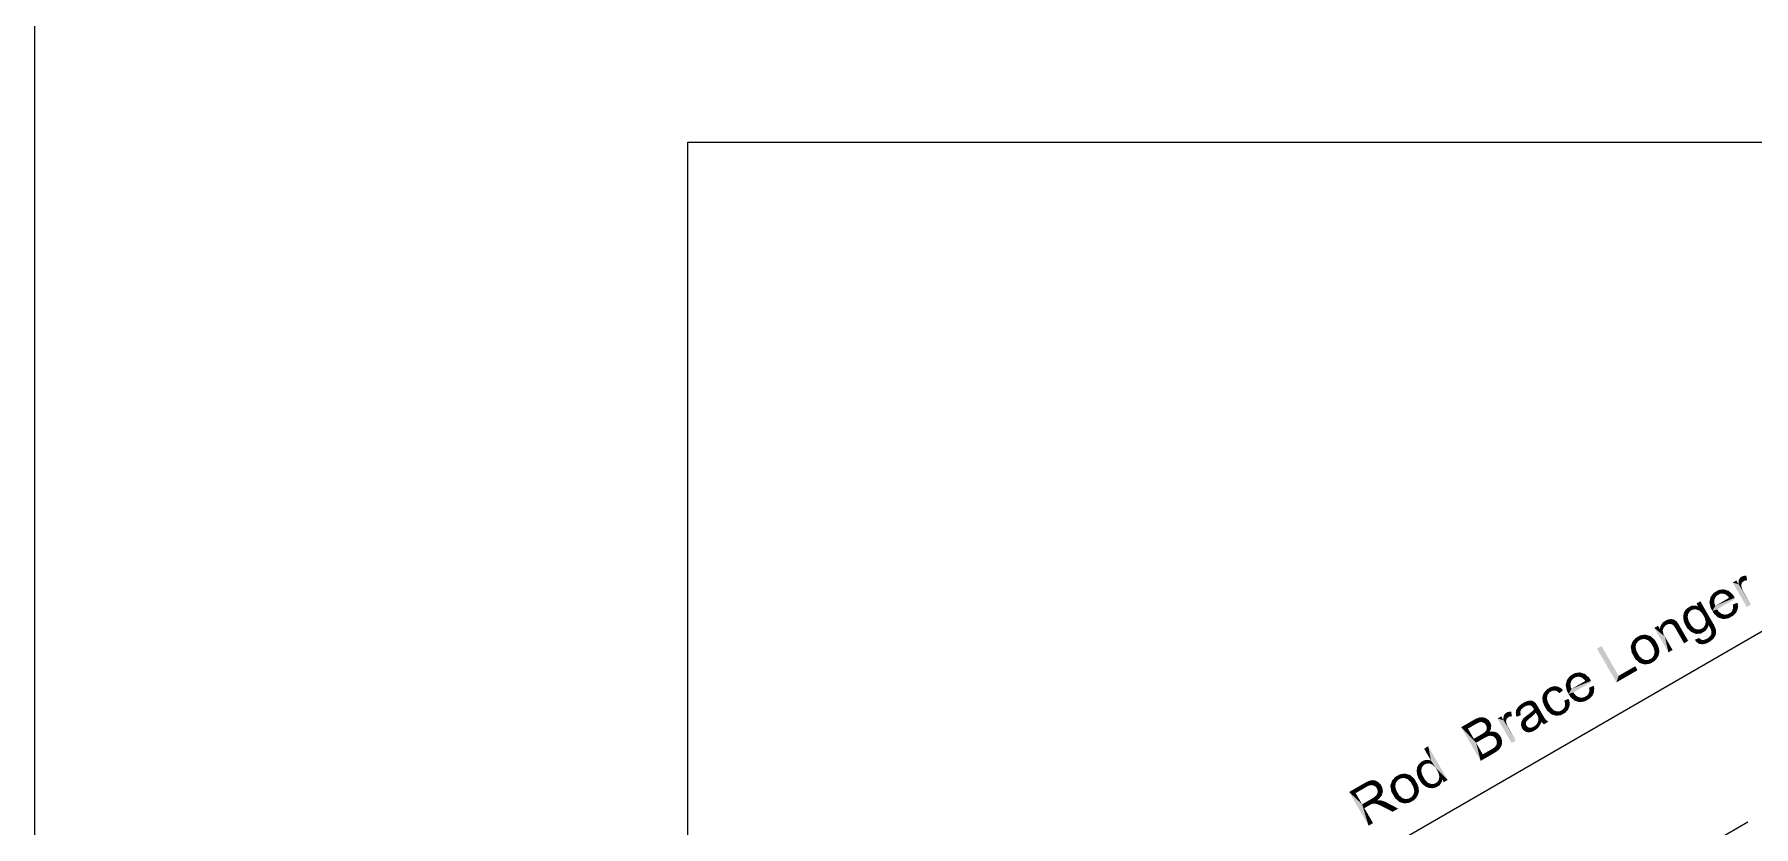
# Model space of a CAD drawing. Header units: millimetres. Extents: x 2 to 579, y 1 to 405.
# Drawn here: x 139 to 198.7, y 115.7 to 143.2 of the extents above; entities that cross this region are included whole.
import ezdxf

# ---------------------------------------------------------------- set-up
doc = ezdxf.new("R2010")
doc.units = ezdxf.units.MM
doc.linetypes.add('XKITLINE00', pattern=[0])
doc.layers.add('GraphicObject', color=6, linetype='Continuous', lineweight=0)
doc.layers.add('LinkedObject', color=7, linetype='Continuous', lineweight=0)

# ---------------------------------------------------------------- blocks, each defined once
blk = doc.blocks.new('*A3')
at = {"layer": 'GraphicObject', "color": 3, "linetype": 'XKITLINE00', "lineweight": 0}
blk.add_line((139.04, 203.772), (139.04, 64.82), dxfattribs=at)
blk = doc.blocks.new('*A4')
at = {"layer": 'LinkedObject'}
for points in [[(198.189, 124.121), (197.984, 124.175), (198.114, 124.25)], [(197.984, 124.175), (198.189, 124.121), (198.474, 123.328)], [(198.198, 124.266), (198.189, 124.121), (198.187, 124.18)], [(198.211, 124.292), (198.189, 124.121), (198.198, 124.266)], [(198.341, 124.208), (198.189, 124.121), (198.211, 124.292)], [(198.307, 124.169), (198.189, 124.121), (198.341, 124.208)], [(198.296, 124.145), (198.189, 124.121), (198.307, 124.169)], [(198.286, 124.12), (198.189, 124.121), (198.296, 124.145)], [(198.189, 124.121), (198.362, 123.854), (198.618, 123.411)], [(198.362, 123.854), (198.189, 124.121), (198.335, 123.899)], [(198.335, 123.899), (198.189, 124.121), (198.299, 123.99)], [(198.299, 123.99), (198.189, 124.121), (198.289, 124.035)], [(198.289, 124.035), (198.189, 124.121), (198.282, 124.065)], [(198.282, 124.065), (198.189, 124.121), (198.286, 124.12)], [(198.474, 123.328), (198.189, 124.121), (198.618, 123.411)], [(198.223, 124.319), (198.364, 124.221), (198.211, 124.292)], [(198.211, 124.292), (198.364, 124.221), (198.341, 124.208)], [(198.261, 124.36), (198.364, 124.221), (198.223, 124.319)], [(198.286, 124.374), (198.364, 124.221), (198.261, 124.36)], [(198.409, 124.415), (198.286, 124.374), (198.322, 124.395)], [(198.459, 124.413), (198.286, 124.374), (198.409, 124.415)], [(198.451, 124.252), (198.286, 124.374), (198.459, 124.413)], [(198.286, 124.374), (198.39, 124.237), (198.364, 124.221)], [(198.39, 124.237), (198.286, 124.374), (198.451, 124.252)], [(198.451, 124.252), (198.459, 124.413), (198.486, 124.252)], [(196.862, 123.526), (196.789, 123.347), (196.73, 123.45)], [(196.921, 123.113), (196.789, 123.347), (196.862, 123.526)], [(196.966, 123.035), (196.862, 123.526), (197.284, 122.795)], [(196.921, 123.113), (196.862, 123.526), (196.966, 123.035)], [(197.198, 123.588), (197.218, 123.3), (197.177, 123.497)], [(197.415, 123.871), (197.198, 123.588), (197.327, 123.82)], [(197.434, 123.725), (197.198, 123.588), (197.415, 123.871)], [(197.327, 123.82), (197.198, 123.588), (197.219, 123.679)], [(197.371, 123.644), (197.198, 123.588), (197.434, 123.725)], [(197.356, 123.591), (197.198, 123.588), (197.371, 123.644)], [(197.198, 123.588), (197.356, 123.591), (197.342, 123.539)], [(197.342, 123.539), (197.218, 123.3), (197.198, 123.588)], [(197.355, 123.429), (197.218, 123.3), (197.342, 123.539)], [(198.058, 123.646), (197.28, 123.193), (198.054, 123.652)], [(197.384, 123.371), (198.054, 123.652), (197.28, 123.193)], [(198.068, 123.626), (197.28, 123.193), (198.058, 123.646)], [(198.075, 123.613), (197.28, 123.193), (198.068, 123.626)], [(197.444, 123.248), (197.28, 123.193), (198.075, 123.613)], [(197.856, 123.644), (198.054, 123.652), (197.384, 123.371)], [(197.671, 123.942), (197.415, 123.871), (197.499, 123.92)], [(197.759, 123.915), (197.415, 123.871), (197.671, 123.942)], [(197.651, 123.795), (197.415, 123.871), (197.759, 123.915)], [(197.415, 123.871), (197.538, 123.785), (197.484, 123.753)], [(197.538, 123.785), (197.415, 123.871), (197.651, 123.795)], [(197.434, 123.725), (197.415, 123.871), (197.484, 123.753)], [(197.651, 123.795), (197.759, 123.915), (197.709, 123.773)], [(197.759, 123.915), (197.747, 123.759), (197.709, 123.773)], [(197.747, 123.759), (197.759, 123.915), (197.82, 123.695)], [(197.994, 123.757), (197.759, 123.915), (197.846, 123.889)], [(197.82, 123.695), (197.759, 123.915), (197.994, 123.757)], [(197.82, 123.695), (197.994, 123.757), (197.856, 123.644)], [(198.054, 123.652), (197.856, 123.644), (197.994, 123.757)], [(196.283, 123.105), (196.433, 123.041), (196.265, 122.989)], [(196.265, 122.989), (196.433, 123.041), (196.273, 122.925)], [(196.273, 122.925), (196.433, 123.041), (196.422, 122.983)], [(196.422, 122.983), (196.358, 122.676), (196.273, 122.925)], [(196.273, 122.925), (196.358, 122.676), (196.28, 122.861)], [(196.444, 123.099), (196.283, 123.105), (196.308, 123.157)], [(196.433, 123.041), (196.283, 123.105), (196.444, 123.099)], [(196.334, 123.209), (196.503, 123.185), (196.308, 123.157)], [(196.308, 123.157), (196.503, 123.185), (196.444, 123.099)], [(196.416, 123.293), (196.503, 123.185), (196.334, 123.209)], [(196.455, 122.848), (196.358, 122.676), (196.422, 122.983)], [(196.472, 123.326), (196.503, 123.185), (196.416, 123.293)], [(196.705, 123.38), (196.472, 123.326), (196.547, 123.369)], [(196.789, 123.347), (196.472, 123.326), (196.705, 123.38)], [(196.705, 123.249), (196.472, 123.326), (196.789, 123.347)], [(196.472, 123.326), (196.599, 123.24), (196.551, 123.212)], [(196.599, 123.24), (196.472, 123.326), (196.705, 123.249)], [(196.503, 123.185), (196.472, 123.326), (196.551, 123.212)], [(196.705, 123.249), (196.789, 123.347), (196.762, 123.229)], [(196.762, 123.229), (196.789, 123.347), (196.819, 123.21)], [(196.819, 123.21), (196.789, 123.347), (196.921, 123.113)], [(196.966, 123.035), (197.284, 122.795), (197.013, 122.954)], [(197.013, 122.954), (197.284, 122.795), (197.049, 122.815)], [(197.218, 123.3), (197.355, 123.429), (197.384, 123.371)], [(197.384, 123.371), (197.28, 123.193), (197.218, 123.3)], [(197.488, 123.181), (197.28, 123.193), (197.444, 123.248)], [(197.28, 123.193), (197.574, 122.935), (197.339, 123.09)], [(197.488, 123.181), (197.574, 122.935), (197.28, 123.193)], [(197.339, 123.09), (197.574, 122.935), (197.486, 122.961)], [(197.589, 123.097), (197.574, 122.935), (197.488, 123.181)], [(197.574, 122.935), (197.589, 123.097), (197.661, 122.909)], [(197.646, 123.08), (197.661, 122.909), (197.589, 123.097)], [(197.703, 123.064), (197.661, 122.909), (197.646, 123.08)], [(197.703, 123.064), (197.934, 122.991), (197.661, 122.909)], [(197.661, 122.909), (197.934, 122.991), (197.841, 122.937)], [(197.813, 123.078), (197.934, 122.991), (197.703, 123.064)], [(197.866, 123.109), (197.934, 122.991), (197.813, 123.078)], [(197.905, 123.131), (197.934, 122.991), (197.866, 123.109)], [(197.905, 123.131), (198.135, 123.202), (197.934, 122.991)], [(197.961, 123.191), (198.135, 123.202), (197.905, 123.131)], [(197.934, 122.991), (198.135, 123.202), (198.008, 123.033)], [(197.976, 123.228), (198.161, 123.265), (197.961, 123.191)], [(198.135, 123.202), (197.961, 123.191), (198.161, 123.265)], [(197.992, 123.265), (198.161, 123.265), (197.976, 123.228)], [(198.148, 123.479), (197.998, 123.357), (197.988, 123.412)], [(197.992, 123.265), (198.148, 123.479), (198.161, 123.265)], [(197.998, 123.357), (198.148, 123.479), (197.992, 123.265)], [(198.008, 123.033), (198.135, 123.202), (198.108, 123.139)], [(198.161, 123.265), (198.148, 123.479), (198.168, 123.404)], [(194.952, 122.371), (194.689, 122.296), (194.777, 122.346)], [(195.041, 122.346), (194.689, 122.296), (194.952, 122.371)], [(194.923, 122.218), (194.689, 122.296), (195.041, 122.346)], [(194.923, 122.218), (195.041, 122.346), (194.982, 122.198)], [(195.041, 122.346), (195.041, 122.178), (194.982, 122.198)], [(195.276, 122.195), (195.041, 122.346), (195.129, 122.321)], [(195.334, 122.094), (195.041, 122.346), (195.276, 122.195)], [(195.146, 122.08), (195.041, 122.346), (195.334, 122.094)], [(195.041, 122.178), (195.041, 122.346), (195.146, 122.08)], [(195.464, 122.558), (195.264, 122.603), (195.394, 122.678)], [(195.264, 122.603), (195.63, 122.302), (195.754, 121.756)], [(195.63, 122.302), (195.264, 122.603), (195.583, 122.383)], [(195.553, 122.513), (195.264, 122.603), (195.464, 122.558)], [(195.583, 122.383), (195.264, 122.603), (195.553, 122.513)], [(195.47, 122.654), (195.585, 122.609), (195.464, 122.558)], [(195.464, 122.558), (195.585, 122.609), (195.553, 122.513)], [(195.652, 122.852), (195.47, 122.654), (195.564, 122.801)], [(195.647, 122.684), (195.47, 122.654), (195.652, 122.852)], [(195.585, 122.609), (195.47, 122.654), (195.647, 122.684)], [(195.647, 122.684), (195.652, 122.852), (195.693, 122.71)], [(195.69, 122.874), (195.779, 122.743), (195.652, 122.852)], [(195.652, 122.852), (195.779, 122.743), (195.722, 122.727)], [(195.693, 122.71), (195.652, 122.852), (195.722, 122.727)], [(195.768, 122.901), (195.779, 122.743), (195.69, 122.874)], [(195.808, 122.906), (195.779, 122.743), (195.768, 122.901)], [(195.779, 122.743), (195.808, 122.906), (195.808, 122.742)], [(195.917, 122.902), (195.808, 122.906), (195.848, 122.91)], [(195.808, 122.906), (195.837, 122.741), (195.808, 122.742)], [(195.946, 122.889), (195.808, 122.906), (195.917, 122.902)], [(195.886, 122.724), (195.808, 122.906), (195.946, 122.889)], [(195.837, 122.741), (195.808, 122.906), (195.886, 122.724)], [(195.946, 122.889), (195.907, 122.707), (195.886, 122.724)], [(195.975, 122.876), (195.907, 122.707), (195.946, 122.889)], [(196.028, 122.836), (195.907, 122.707), (195.975, 122.876)], [(195.907, 122.707), (196.028, 122.836), (195.928, 122.69)], [(195.928, 122.69), (196.028, 122.836), (196.052, 122.809)], [(196.052, 122.809), (195.974, 122.629), (195.928, 122.69)], [(196.067, 122.791), (195.974, 122.629), (196.052, 122.809)], [(196.112, 122.723), (195.974, 122.629), (196.067, 122.791)], [(196.112, 122.723), (196, 122.585), (195.974, 122.629)], [(196.14, 122.674), (196, 122.585), (196.112, 122.723)], [(196, 122.585), (196.14, 122.674), (196.298, 122.07)], [(196.298, 122.07), (196.14, 122.674), (196.441, 122.153)], [(196.28, 122.861), (196.358, 122.676), (196.323, 122.737)], [(196.358, 122.676), (196.455, 122.848), (196.499, 122.771)], [(196.548, 122.688), (196.358, 122.676), (196.499, 122.771)], [(196.548, 122.688), (196.628, 122.429), (196.358, 122.676)], [(196.358, 122.676), (196.628, 122.429), (196.409, 122.588)], [(196.409, 122.588), (196.628, 122.429), (196.544, 122.464)], [(196.651, 122.586), (196.628, 122.429), (196.548, 122.688)], [(196.628, 122.429), (196.651, 122.586), (196.706, 122.567)], [(196.761, 122.548), (196.628, 122.429), (196.706, 122.567)], [(196.761, 122.548), (196.971, 122.459), (196.628, 122.429)], [(196.628, 122.429), (196.971, 122.459), (196.713, 122.394)], [(196.713, 122.394), (196.971, 122.459), (196.884, 122.409)], [(196.866, 122.557), (196.971, 122.459), (196.761, 122.548)], [(196.971, 122.459), (196.866, 122.557), (196.916, 122.586)], [(196.965, 122.614), (196.971, 122.459), (196.916, 122.586)], [(197.141, 122.705), (196.965, 122.614), (197.026, 122.7)], [(197.126, 122.623), (196.965, 122.614), (197.141, 122.705)], [(197.041, 122.5), (196.965, 122.614), (197.126, 122.623)], [(196.971, 122.459), (196.965, 122.614), (197.041, 122.5)], [(197.037, 122.758), (197.141, 122.705), (197.026, 122.7)], [(197.049, 122.815), (197.141, 122.705), (197.037, 122.758)], [(197.049, 122.815), (197.284, 122.795), (197.141, 122.705)], [(197.284, 122.795), (197.182, 122.636), (197.141, 122.705)], [(197.212, 122.327), (197.354, 122.287), (197.147, 122.263)], [(197.342, 122.696), (197.182, 122.636), (197.284, 122.795)], [(197.182, 122.636), (197.342, 122.696), (197.23, 122.541)], [(197.354, 122.287), (197.212, 122.327), (197.228, 122.362)], [(197.243, 122.398), (197.354, 122.287), (197.228, 122.362)], [(197.23, 122.541), (197.342, 122.696), (197.402, 122.544)], [(197.23, 122.541), (197.402, 122.544), (197.237, 122.516)], [(197.237, 122.516), (197.402, 122.544), (197.248, 122.475)], [(197.406, 122.491), (197.243, 122.398), (197.248, 122.475)], [(197.41, 122.438), (197.243, 122.398), (197.406, 122.491)], [(197.384, 122.336), (197.243, 122.398), (197.41, 122.438)], [(197.354, 122.287), (197.243, 122.398), (197.384, 122.336)], [(197.248, 122.475), (197.402, 122.544), (197.406, 122.491)], [(193.431, 121.972), (193.952, 120.714), (193.276, 121.883)], [(194.026, 120.941), (193.952, 120.714), (193.431, 121.972)], [(194.478, 122.048), (194.549, 121.624), (194.445, 121.954)], [(194.445, 121.954), (194.549, 121.624), (194.481, 121.742)], [(194.689, 122.296), (194.478, 122.048), (194.611, 122.25)], [(194.705, 122.145), (194.478, 122.048), (194.689, 122.296)], [(194.611, 122.25), (194.478, 122.048), (194.505, 122.126)], [(194.639, 122.054), (194.478, 122.048), (194.705, 122.145)], [(194.478, 122.048), (194.639, 122.054), (194.626, 121.993)], [(194.614, 121.932), (194.549, 121.624), (194.478, 122.048)], [(194.614, 121.932), (194.478, 122.048), (194.626, 121.993)], [(194.649, 121.79), (194.549, 121.624), (194.614, 121.932)], [(194.549, 121.624), (194.649, 121.79), (194.696, 121.709)], [(194.689, 122.296), (194.811, 122.207), (194.758, 122.176)], [(194.811, 122.207), (194.689, 122.296), (194.923, 122.218)], [(194.705, 122.145), (194.689, 122.296), (194.758, 122.176)], [(195.146, 122.08), (195.334, 122.094), (195.191, 122.001)], [(195.334, 122.094), (195.239, 121.918), (195.191, 122.001)], [(195.239, 121.918), (195.334, 122.094), (195.275, 121.774)], [(195.434, 121.809), (195.263, 121.713), (195.275, 121.774)], [(195.436, 121.748), (195.263, 121.713), (195.434, 121.809)], [(195.407, 121.634), (195.263, 121.713), (195.436, 121.748)], [(195.275, 121.774), (195.334, 122.094), (195.434, 121.809)], [(195.431, 121.87), (195.334, 122.094), (195.381, 122.012)], [(195.434, 121.809), (195.334, 122.094), (195.431, 121.87)], [(195.754, 121.756), (195.63, 122.302), (195.898, 121.839)], [(196.849, 122.225), (196.675, 122.196), (196.826, 122.255)], [(196.675, 122.196), (196.849, 122.225), (196.713, 122.126)], [(196.713, 122.126), (196.849, 122.225), (196.817, 122.05)], [(196.817, 122.05), (196.849, 122.225), (196.883, 122.042)], [(196.883, 122.042), (196.849, 122.225), (196.9, 122.193)], [(196.929, 122.189), (196.883, 122.042), (196.9, 122.193)], [(196.967, 122.185), (196.883, 122.042), (196.929, 122.189)], [(196.967, 122.185), (197.167, 122.115), (196.883, 122.042)], [(196.883, 122.042), (197.167, 122.115), (196.95, 122.035)], [(196.95, 122.035), (197.167, 122.115), (197.092, 122.072)], [(197.051, 122.207), (197.167, 122.115), (196.967, 122.185)], [(197.167, 122.115), (197.051, 122.207), (197.097, 122.234)], [(197.147, 122.263), (197.167, 122.115), (197.097, 122.234)], [(197.147, 122.263), (197.354, 122.287), (197.167, 122.115)], [(197.167, 122.115), (197.354, 122.287), (197.231, 122.152)], [(197.231, 122.152), (197.354, 122.287), (197.324, 122.238)], [(193.952, 120.714), (194.026, 120.941), (194.681, 121.135)], [(194.681, 121.135), (194.026, 120.941), (194.601, 121.273)], [(194.743, 121.628), (194.549, 121.624), (194.696, 121.709)], [(194.743, 121.628), (194.848, 121.359), (194.549, 121.624)], [(194.549, 121.624), (194.848, 121.359), (194.61, 121.517)], [(194.61, 121.517), (194.848, 121.359), (194.76, 121.384)], [(194.849, 121.527), (194.848, 121.359), (194.743, 121.628)], [(194.848, 121.359), (194.849, 121.527), (194.907, 121.507)], [(194.966, 121.487), (194.848, 121.359), (194.907, 121.507)], [(194.966, 121.487), (195.201, 121.411), (194.848, 121.359)], [(194.848, 121.359), (195.201, 121.411), (194.936, 121.334)], [(194.936, 121.334), (195.201, 121.411), (195.112, 121.36)], [(195.079, 121.498), (195.201, 121.411), (194.966, 121.487)], [(195.201, 121.411), (195.079, 121.498), (195.133, 121.529)], [(195.186, 121.56), (195.201, 121.411), (195.133, 121.529)], [(195.375, 121.581), (195.186, 121.56), (195.251, 121.652)], [(195.343, 121.528), (195.186, 121.56), (195.375, 121.581)], [(195.256, 121.443), (195.186, 121.56), (195.343, 121.528)], [(195.201, 121.411), (195.186, 121.56), (195.256, 121.443)], [(195.263, 121.713), (195.407, 121.634), (195.251, 121.652)], [(195.251, 121.652), (195.407, 121.634), (195.375, 121.581)], [(191.807, 120.583), (191.605, 120.513), (191.674, 120.553)], [(191.871, 120.573), (191.605, 120.513), (191.807, 120.583)], [(191.788, 120.433), (191.605, 120.513), (191.871, 120.573)], [(191.788, 120.433), (191.871, 120.573), (191.826, 120.426)], [(191.871, 120.573), (191.864, 120.419), (191.826, 120.426)], [(191.864, 120.419), (191.871, 120.573), (191.936, 120.375)], [(192.048, 120.496), (191.871, 120.573), (191.935, 120.563)], [(192.098, 120.439), (191.871, 120.573), (192.048, 120.496)], [(191.936, 120.375), (191.871, 120.573), (192.098, 120.439)], [(192.209, 120.705), (192.229, 120.416), (192.188, 120.614)], [(192.426, 120.988), (192.209, 120.705), (192.339, 120.937)], [(192.446, 120.842), (192.209, 120.705), (192.426, 120.988)], [(192.339, 120.937), (192.209, 120.705), (192.23, 120.796)], [(192.382, 120.76), (192.209, 120.705), (192.446, 120.842)], [(192.368, 120.708), (192.209, 120.705), (192.382, 120.76)], [(192.209, 120.705), (192.368, 120.708), (192.353, 120.655)], [(192.353, 120.655), (192.229, 120.416), (192.209, 120.705)], [(192.367, 120.545), (192.229, 120.416), (192.353, 120.655)], [(192.229, 120.416), (192.367, 120.545), (192.395, 120.488)], [(193.069, 120.763), (192.291, 120.31), (193.066, 120.769)], [(192.395, 120.488), (193.066, 120.769), (192.291, 120.31)], [(193.08, 120.743), (192.291, 120.31), (193.069, 120.763)], [(193.087, 120.73), (192.291, 120.31), (193.08, 120.743)], [(192.455, 120.365), (192.291, 120.31), (193.087, 120.73)], [(192.868, 120.761), (193.066, 120.769), (192.395, 120.488)], [(192.683, 121.059), (192.426, 120.988), (192.511, 121.037)], [(192.77, 121.032), (192.426, 120.988), (192.683, 121.059)], [(192.663, 120.911), (192.426, 120.988), (192.77, 121.032)], [(192.426, 120.988), (192.55, 120.902), (192.495, 120.87)], [(192.55, 120.902), (192.426, 120.988), (192.663, 120.911)], [(192.446, 120.842), (192.426, 120.988), (192.495, 120.87)], [(192.663, 120.911), (192.77, 121.032), (192.721, 120.89)], [(192.77, 121.032), (192.759, 120.876), (192.721, 120.89)], [(192.759, 120.876), (192.77, 121.032), (192.832, 120.811)], [(193.005, 120.874), (192.77, 121.032), (192.857, 121.005)], [(192.832, 120.811), (192.77, 121.032), (193.005, 120.874)], [(192.832, 120.811), (193.005, 120.874), (192.868, 120.761)], [(193.066, 120.769), (192.868, 120.761), (193.005, 120.874)], [(193.159, 120.596), (193.01, 120.474), (193, 120.529)], [(193.004, 120.382), (193.159, 120.596), (193.173, 120.382)], [(193.01, 120.474), (193.159, 120.596), (193.004, 120.382)], [(193.173, 120.382), (193.159, 120.596), (193.179, 120.521)], [(190.659, 119.966), (190.539, 119.857), (190.571, 119.896)], [(190.711, 119.837), (190.539, 119.857), (190.659, 119.966)], [(190.714, 119.998), (190.815, 119.898), (190.659, 119.966)], [(190.711, 119.837), (190.659, 119.966), (190.761, 119.866)], [(190.761, 119.866), (190.659, 119.966), (190.815, 119.898)], [(190.904, 120.074), (190.714, 119.998), (190.863, 120.067)], [(190.911, 119.92), (190.714, 119.998), (190.904, 120.074)], [(190.863, 120.067), (190.714, 119.998), (190.768, 120.029)], [(190.815, 119.898), (190.714, 119.998), (190.911, 119.92)], [(191.014, 120.078), (190.904, 120.074), (190.946, 120.081)], [(191.041, 120.067), (190.904, 120.074), (191.014, 120.078)], [(190.911, 119.92), (190.904, 120.074), (190.953, 119.912)], [(190.953, 119.912), (190.904, 120.074), (190.983, 119.906)], [(190.904, 120.074), (191.039, 119.856), (190.983, 119.906)], [(191.041, 120.067), (191.039, 119.856), (190.904, 120.074)], [(191.068, 120.057), (191.039, 119.856), (191.041, 120.067)], [(191.119, 120.021), (191.039, 119.856), (191.068, 120.057)], [(191.142, 119.996), (191.039, 119.856), (191.119, 120.021)], [(191.039, 119.856), (191.142, 119.996), (191.156, 119.979)], [(191.039, 119.856), (191.156, 119.979), (191.064, 119.812)], [(191.064, 119.812), (191.156, 119.979), (191.067, 119.808)], [(191.067, 119.808), (191.156, 119.979), (191.077, 119.789)], [(191.077, 119.789), (191.156, 119.979), (191.085, 119.774)], [(191.085, 119.774), (191.156, 119.979), (191.151, 119.663)], [(191.198, 119.915), (191.151, 119.663), (191.156, 119.979)], [(191.402, 120.293), (191.548, 120.219), (191.377, 120.176)], [(191.377, 120.176), (191.548, 120.219), (191.384, 120.111)], [(191.384, 120.111), (191.548, 120.219), (191.537, 120.16)], [(191.537, 120.16), (191.478, 119.845), (191.384, 120.111)], [(191.384, 120.111), (191.478, 119.845), (191.391, 120.046)], [(191.391, 120.046), (191.478, 119.845), (191.438, 119.913)], [(191.559, 120.277), (191.402, 120.293), (191.433, 120.345)], [(191.548, 120.219), (191.402, 120.293), (191.559, 120.277)], [(191.465, 120.397), (191.625, 120.367), (191.433, 120.345)], [(191.433, 120.345), (191.625, 120.367), (191.559, 120.277)], [(191.551, 120.481), (191.625, 120.367), (191.465, 120.397)], [(191.574, 120.018), (191.478, 119.845), (191.537, 120.16)], [(191.478, 119.845), (191.574, 120.018), (191.622, 119.934)], [(191.605, 120.513), (191.625, 120.367), (191.551, 120.481)], [(191.605, 120.513), (191.715, 120.419), (191.679, 120.398)], [(191.715, 120.419), (191.605, 120.513), (191.788, 120.433)], [(191.625, 120.367), (191.605, 120.513), (191.679, 120.398)], [(191.936, 120.375), (192.098, 120.439), (191.971, 120.338)], [(192.288, 120.142), (192.159, 120.021), (192.136, 120.079)], [(192.159, 120.021), (192.288, 120.142), (192.17, 119.92)], [(192.17, 119.92), (192.288, 120.142), (192.302, 119.845)], [(192.395, 120.488), (192.291, 120.31), (192.229, 120.416)], [(192.326, 119.914), (192.288, 120.142), (192.319, 120.063)], [(192.302, 119.845), (192.288, 120.142), (192.326, 119.914)], [(192.5, 120.298), (192.291, 120.31), (192.455, 120.365)], [(192.291, 120.31), (192.585, 120.052), (192.351, 120.206)], [(192.5, 120.298), (192.585, 120.052), (192.291, 120.31)], [(192.351, 120.206), (192.585, 120.052), (192.498, 120.077)], [(192.601, 120.214), (192.585, 120.052), (192.5, 120.298)], [(192.585, 120.052), (192.601, 120.214), (192.673, 120.026)], [(192.658, 120.197), (192.673, 120.026), (192.601, 120.214)], [(192.714, 120.181), (192.673, 120.026), (192.658, 120.197)], [(192.714, 120.181), (192.945, 120.107), (192.673, 120.026)], [(192.673, 120.026), (192.945, 120.107), (192.853, 120.054)], [(192.824, 120.195), (192.945, 120.107), (192.714, 120.181)], [(192.877, 120.225), (192.945, 120.107), (192.824, 120.195)], [(192.917, 120.248), (192.945, 120.107), (192.877, 120.225)], [(192.917, 120.248), (193.146, 120.319), (192.945, 120.107)], [(192.972, 120.308), (193.146, 120.319), (192.917, 120.248)], [(192.945, 120.107), (193.146, 120.319), (193.019, 120.15)], [(192.988, 120.345), (193.173, 120.382), (192.972, 120.308)], [(193.146, 120.319), (192.972, 120.308), (193.173, 120.382)], [(193.004, 120.382), (193.173, 120.382), (192.988, 120.345)], [(193.019, 120.15), (193.146, 120.319), (193.119, 120.256)], [(189.029, 119.244), (188.561, 119.158), (189, 119.411)], [(189.067, 119.45), (189.186, 119.324), (189, 119.411)], [(189, 119.411), (189.186, 119.324), (189.092, 119.281)], [(189.029, 119.244), (189, 119.411), (189.092, 119.281)], [(189.185, 119.494), (189.186, 119.324), (189.067, 119.45)], [(189.248, 119.338), (189.185, 119.494), (189.235, 119.5)], [(189.186, 119.324), (189.185, 119.494), (189.217, 119.331)], [(189.217, 119.331), (189.185, 119.494), (189.248, 119.338)], [(189.286, 119.506), (189.305, 119.33), (189.235, 119.5)], [(189.235, 119.5), (189.305, 119.33), (189.248, 119.338)], [(189.381, 119.488), (189.305, 119.33), (189.286, 119.506)], [(189.425, 119.464), (189.305, 119.33), (189.381, 119.488)], [(189.305, 119.33), (189.425, 119.464), (189.332, 119.316)], [(189.425, 119.464), (189.359, 119.302), (189.332, 119.316)], [(189.359, 119.302), (189.425, 119.464), (189.402, 119.259)], [(189.402, 119.259), (189.425, 119.464), (189.56, 119.336)], [(189.537, 119.376), (189.425, 119.464), (189.47, 119.44)], [(189.56, 119.336), (189.425, 119.464), (189.537, 119.376)], [(190.027, 119.404), (189.822, 119.458), (189.952, 119.533)], [(189.822, 119.458), (190.027, 119.404), (190.312, 118.61)], [(190.036, 119.549), (190.027, 119.404), (190.025, 119.463)], [(190.049, 119.575), (190.027, 119.404), (190.036, 119.549)], [(190.179, 119.491), (190.027, 119.404), (190.049, 119.575)], [(190.145, 119.452), (190.027, 119.404), (190.179, 119.491)], [(190.134, 119.427), (190.027, 119.404), (190.145, 119.452)], [(190.124, 119.402), (190.027, 119.404), (190.134, 119.427)], [(190.027, 119.404), (190.2, 119.137), (190.456, 118.693)], [(190.2, 119.137), (190.027, 119.404), (190.173, 119.182)], [(190.173, 119.182), (190.027, 119.404), (190.137, 119.273)], [(190.137, 119.273), (190.027, 119.404), (190.127, 119.318)], [(190.127, 119.318), (190.027, 119.404), (190.12, 119.348)], [(190.12, 119.348), (190.027, 119.404), (190.124, 119.402)], [(190.312, 118.61), (190.027, 119.404), (190.456, 118.693)], [(190.061, 119.602), (190.202, 119.504), (190.049, 119.575)], [(190.049, 119.575), (190.202, 119.504), (190.179, 119.491)], [(190.099, 119.643), (190.202, 119.504), (190.061, 119.602)], [(190.124, 119.657), (190.202, 119.504), (190.099, 119.643)], [(190.247, 119.697), (190.124, 119.657), (190.16, 119.678)], [(190.297, 119.696), (190.124, 119.657), (190.247, 119.697)], [(190.289, 119.534), (190.124, 119.657), (190.297, 119.696)], [(190.124, 119.657), (190.228, 119.519), (190.202, 119.504)], [(190.228, 119.519), (190.124, 119.657), (190.289, 119.534)], [(190.289, 119.534), (190.297, 119.696), (190.324, 119.534)], [(190.461, 119.698), (190.482, 119.516), (190.455, 119.658)], [(190.455, 119.658), (190.482, 119.516), (190.466, 119.567)], [(190.632, 119.745), (190.461, 119.698), (190.646, 119.776)], [(190.467, 119.739), (190.646, 119.776), (190.461, 119.698)], [(190.619, 119.713), (190.461, 119.698), (190.632, 119.745)], [(190.619, 119.713), (190.482, 119.516), (190.461, 119.698)], [(190.506, 119.818), (190.646, 119.776), (190.467, 119.739)], [(190.619, 119.63), (190.482, 119.516), (190.619, 119.713)], [(190.482, 119.516), (190.619, 119.63), (190.633, 119.579)], [(190.539, 119.857), (190.646, 119.776), (190.506, 119.818)], [(190.646, 119.776), (190.539, 119.857), (190.711, 119.837)], [(190.654, 119.347), (190.81, 119.293), (190.64, 119.284)], [(190.811, 119.314), (190.654, 119.347), (190.667, 119.376)], [(190.81, 119.293), (190.654, 119.347), (190.811, 119.314)], [(190.681, 119.404), (190.826, 119.353), (190.667, 119.376)], [(190.667, 119.376), (190.826, 119.353), (190.811, 119.314)], [(190.719, 119.458), (190.826, 119.353), (190.681, 119.404)], [(190.743, 119.482), (190.826, 119.353), (190.719, 119.458)], [(190.761, 119.5), (190.853, 119.39), (190.743, 119.482)], [(190.826, 119.353), (190.743, 119.482), (190.839, 119.372)], [(190.839, 119.372), (190.743, 119.482), (190.853, 119.39)], [(190.819, 119.548), (190.907, 119.441), (190.761, 119.5)], [(190.761, 119.5), (190.907, 119.441), (190.853, 119.39)], [(190.858, 119.577), (190.948, 119.473), (190.819, 119.548)], [(190.819, 119.548), (190.948, 119.473), (190.907, 119.441)], [(190.939, 119.638), (191.02, 119.529), (190.858, 119.577)], [(190.858, 119.577), (191.02, 119.529), (190.948, 119.473)], [(191.053, 119.736), (191.151, 119.663), (190.939, 119.638)], [(190.939, 119.638), (191.151, 119.663), (191.02, 119.529)], [(191.02, 119.529), (191.151, 119.663), (191.121, 119.624)], [(191.085, 119.774), (191.151, 119.663), (191.053, 119.736)], [(191.226, 119.867), (191.151, 119.663), (191.198, 119.915)], [(191.226, 119.867), (191.181, 119.61), (191.151, 119.663)], [(191.337, 119.676), (191.181, 119.61), (191.226, 119.867)], [(191.337, 119.676), (191.208, 119.562), (191.181, 119.61)], [(191.348, 119.348), (191.181, 119.262), (191.203, 119.299)], [(191.328, 119.291), (191.181, 119.262), (191.348, 119.348)], [(191.472, 119.452), (191.348, 119.348), (191.203, 119.299)], [(191.225, 119.335), (191.472, 119.452), (191.203, 119.299)], [(191.208, 119.562), (191.337, 119.676), (191.238, 119.484)], [(191.225, 119.335), (191.394, 119.576), (191.472, 119.452)], [(191.244, 119.412), (191.394, 119.576), (191.225, 119.335)], [(191.238, 119.484), (191.337, 119.676), (191.394, 119.576)], [(191.394, 119.576), (191.24, 119.453), (191.238, 119.484)], [(191.24, 119.453), (191.394, 119.576), (191.244, 119.412)], [(191.348, 119.348), (191.472, 119.452), (191.369, 119.32)], [(191.369, 119.32), (191.472, 119.452), (191.492, 119.428)], [(191.492, 119.428), (191.413, 119.277), (191.369, 119.32)], [(191.512, 119.404), (191.413, 119.277), (191.492, 119.428)], [(191.512, 119.404), (191.438, 119.261), (191.413, 119.277)], [(191.56, 119.364), (191.438, 119.261), (191.512, 119.404)], [(191.438, 119.261), (191.56, 119.364), (191.587, 119.347)], [(191.672, 119.849), (191.478, 119.845), (191.622, 119.934)], [(191.672, 119.849), (191.771, 119.58), (191.478, 119.845)], [(191.478, 119.845), (191.771, 119.58), (191.539, 119.739)], [(191.539, 119.739), (191.771, 119.58), (191.686, 119.606)], [(191.776, 119.744), (191.771, 119.58), (191.672, 119.849)], [(191.771, 119.58), (191.776, 119.744), (191.831, 119.724)], [(191.886, 119.704), (191.771, 119.58), (191.831, 119.724)], [(191.886, 119.704), (192.116, 119.628), (191.771, 119.58)], [(191.771, 119.58), (192.116, 119.628), (191.857, 119.554)], [(191.857, 119.554), (192.116, 119.628), (192.029, 119.578)], [(191.993, 119.714), (192.116, 119.628), (191.886, 119.704)], [(192.116, 119.628), (191.993, 119.714), (192.046, 119.745)], [(192.088, 119.769), (192.116, 119.628), (192.046, 119.745)], [(192.088, 119.769), (192.302, 119.845), (192.116, 119.628)], [(192.143, 119.836), (192.302, 119.845), (192.088, 119.769)], [(192.116, 119.628), (192.302, 119.845), (192.185, 119.668)], [(192.302, 119.845), (192.143, 119.836), (192.157, 119.878)], [(192.17, 119.92), (192.302, 119.845), (192.157, 119.878)], [(192.185, 119.668), (192.302, 119.845), (192.278, 119.777)], [(188.795, 119.109), (188.561, 119.158), (189.029, 119.244)], [(188.561, 119.158), (189.079, 118.618), (189.237, 117.989)], [(188.999, 118.756), (189.079, 118.618), (188.561, 119.158)], [(188.561, 119.158), (188.795, 119.109), (188.999, 118.756)], [(189.35, 118.775), (188.999, 118.756), (189.253, 118.902)], [(189.079, 118.618), (188.999, 118.756), (189.35, 118.775)], [(189.406, 118.807), (189.253, 118.902), (189.304, 118.932)], [(189.35, 118.775), (189.253, 118.902), (189.406, 118.807)], [(189.304, 118.932), (189.541, 118.994), (189.406, 118.807)], [(189.374, 118.982), (189.541, 118.994), (189.304, 118.932)], [(189.393, 119.001), (189.57, 119.038), (189.374, 118.982)], [(189.541, 118.994), (189.374, 118.982), (189.57, 119.038)], [(189.417, 119.027), (189.57, 119.038), (189.393, 119.001)], [(189.56, 119.336), (189.419, 119.23), (189.402, 119.259)], [(189.406, 118.807), (189.541, 118.994), (189.497, 118.847)], [(189.417, 119.027), (189.601, 119.172), (189.57, 119.038)], [(189.445, 119.082), (189.601, 119.172), (189.417, 119.027)], [(189.419, 119.23), (189.56, 119.336), (189.437, 119.2)], [(189.437, 119.2), (189.56, 119.336), (189.451, 119.14)], [(189.448, 119.111), (189.601, 119.172), (189.445, 119.082)], [(189.601, 119.172), (189.448, 119.111), (189.451, 119.14)], [(189.451, 119.14), (189.56, 119.336), (189.601, 119.172)], [(189.541, 118.994), (189.568, 118.861), (189.497, 118.847)], [(189.714, 119.003), (189.541, 118.994), (189.602, 119.009)], [(189.634, 118.855), (189.541, 118.994), (189.714, 119.003)], [(189.568, 118.861), (189.541, 118.994), (189.634, 118.855)], [(189.603, 119.216), (189.56, 119.336), (189.582, 119.299)], [(189.601, 119.172), (189.56, 119.336), (189.603, 119.216)], [(189.57, 119.038), (189.601, 119.172), (189.6, 119.127)], [(189.634, 118.855), (189.714, 119.003), (189.665, 118.84)], [(189.665, 118.84), (189.714, 119.003), (189.696, 118.826)], [(189.696, 118.826), (189.714, 119.003), (189.764, 118.982)], [(189.764, 118.982), (189.745, 118.779), (189.696, 118.826)], [(189.814, 118.961), (189.745, 118.779), (189.764, 118.982)], [(189.894, 118.889), (189.745, 118.779), (189.814, 118.961)], [(189.923, 118.838), (189.745, 118.779), (189.894, 118.889)], [(189.745, 118.779), (189.923, 118.838), (189.764, 118.746)], [(189.923, 118.838), (189.781, 118.718), (189.764, 118.746)], [(189.781, 118.718), (189.923, 118.838), (189.797, 118.662)], [(189.797, 118.662), (189.923, 118.838), (189.977, 118.665)], [(189.974, 118.71), (189.923, 118.838), (189.947, 118.797)], [(189.977, 118.665), (189.923, 118.838), (189.974, 118.71)], [(190.64, 119.284), (190.81, 119.293), (190.641, 119.25)], [(190.641, 119.25), (190.81, 119.293), (190.809, 119.271)], [(190.809, 119.271), (190.678, 119.12), (190.641, 119.25)], [(190.641, 119.25), (190.678, 119.12), (190.642, 119.216)], [(190.642, 119.216), (190.678, 119.12), (190.66, 119.151)], [(190.818, 119.232), (190.678, 119.12), (190.809, 119.271)], [(190.678, 119.12), (190.818, 119.232), (190.829, 119.213)], [(190.846, 119.184), (190.678, 119.12), (190.829, 119.213)], [(190.678, 119.12), (190.846, 119.184), (190.709, 119.067)], [(190.709, 119.067), (190.846, 119.184), (190.797, 119.002)], [(190.797, 119.002), (190.846, 119.184), (190.854, 118.989)], [(190.854, 118.989), (190.846, 119.184), (190.895, 119.149)], [(190.895, 119.149), (190.911, 118.977), (190.854, 118.989)], [(190.928, 119.142), (190.911, 118.977), (190.895, 119.149)], [(190.961, 119.135), (190.911, 118.977), (190.928, 119.142)], [(190.911, 118.977), (190.961, 119.135), (191.038, 119.005)], [(191.108, 119.045), (190.961, 119.135), (191.035, 119.153)], [(191.038, 119.005), (190.961, 119.135), (191.108, 119.045)], [(191.077, 119.177), (191.15, 119.069), (191.035, 119.153)], [(191.035, 119.153), (191.15, 119.069), (191.108, 119.045)], [(191.118, 119.201), (191.15, 119.069), (191.077, 119.177)], [(191.25, 119.164), (191.118, 119.201), (191.181, 119.262)], [(191.221, 119.129), (191.118, 119.201), (191.25, 119.164)], [(191.15, 119.069), (191.118, 119.201), (191.221, 119.129)], [(191.278, 119.199), (191.181, 119.262), (191.328, 119.291)], [(191.25, 119.164), (191.181, 119.262), (191.278, 119.199)], [(187.417, 118.496), (187.516, 117.994), (187.273, 118.413)], [(187.417, 118.496), (187.674, 117.749), (187.516, 117.994)], [(187.674, 117.749), (187.417, 118.496), (188.093, 117.327)], [(189.237, 117.989), (189.079, 118.618), (189.311, 118.216)], [(189.311, 118.216), (189.682, 118.246), (189.237, 117.989)], [(189.603, 118.385), (189.682, 118.246), (189.311, 118.216)], [(189.641, 118.406), (189.738, 118.279), (189.603, 118.385)], [(189.603, 118.385), (189.738, 118.279), (189.682, 118.246)], [(189.692, 118.44), (189.827, 118.343), (189.641, 118.406)], [(189.641, 118.406), (189.827, 118.343), (189.738, 118.279)], [(189.705, 118.451), (189.827, 118.343), (189.692, 118.44)], [(189.86, 118.375), (189.705, 118.451), (189.729, 118.471)], [(189.827, 118.343), (189.705, 118.451), (189.86, 118.375)], [(189.765, 118.513), (189.94, 118.473), (189.729, 118.471)], [(189.729, 118.471), (189.94, 118.473), (189.86, 118.375)], [(189.954, 118.507), (189.765, 118.513), (189.788, 118.556)], [(189.94, 118.473), (189.765, 118.513), (189.954, 118.507)], [(189.799, 118.606), (189.969, 118.54), (189.788, 118.556)], [(189.788, 118.556), (189.969, 118.54), (189.954, 118.507)], [(189.977, 118.665), (189.799, 118.606), (189.797, 118.662)], [(189.98, 118.62), (189.799, 118.606), (189.977, 118.665)], [(189.969, 118.54), (189.799, 118.606), (189.98, 118.62)], [(189.86, 118.375), (189.94, 118.473), (189.892, 118.407)], [(187.032, 117.76), (187.183, 117.694), (187.015, 117.644)], [(187.015, 117.644), (187.183, 117.694), (187.023, 117.58)], [(187.023, 117.58), (187.183, 117.694), (187.174, 117.637)], [(187.174, 117.637), (187.114, 117.326), (187.023, 117.58)], [(187.023, 117.58), (187.114, 117.326), (187.032, 117.517)], [(187.193, 117.752), (187.032, 117.76), (187.058, 117.812)], [(187.183, 117.694), (187.032, 117.76), (187.193, 117.752)], [(187.085, 117.864), (187.25, 117.837), (187.058, 117.812)], [(187.058, 117.812), (187.25, 117.837), (187.193, 117.752)], [(187.163, 117.946), (187.25, 117.837), (187.085, 117.864)], [(187.213, 117.495), (187.114, 117.326), (187.174, 117.637)], [(187.215, 117.976), (187.25, 117.837), (187.163, 117.946)], [(187.253, 117.998), (187.347, 117.893), (187.215, 117.976)], [(187.215, 117.976), (187.347, 117.893), (187.298, 117.865)], [(187.25, 117.837), (187.215, 117.976), (187.298, 117.865)], [(187.331, 118.021), (187.347, 117.893), (187.253, 117.998)], [(187.37, 118.022), (187.347, 117.893), (187.331, 118.021)], [(187.37, 118.022), (187.453, 117.9), (187.347, 117.893)], [(187.409, 118.023), (187.453, 117.9), (187.37, 118.022)], [(187.482, 118.009), (187.453, 117.9), (187.409, 118.023)], [(187.516, 117.994), (187.453, 117.9), (187.482, 118.009)], [(187.453, 117.9), (187.516, 117.994), (187.51, 117.879)], [(187.51, 117.879), (187.516, 117.994), (187.567, 117.857)], [(187.516, 117.994), (187.674, 117.749), (187.567, 117.857)], [(187.674, 117.749), (188.093, 117.327), (187.724, 117.663)], [(187.724, 117.663), (188.093, 117.327), (187.77, 117.584)], [(187.77, 117.584), (188.093, 117.327), (187.805, 117.447)], [(185.269, 117.084), (184.671, 116.909), (185.189, 117.208)], [(184.9, 116.87), (184.671, 116.909), (185.269, 117.084)], [(185.444, 117.314), (185.189, 117.208), (185.394, 117.306)], [(185.445, 117.149), (185.189, 117.208), (185.444, 117.314)], [(185.394, 117.306), (185.189, 117.208), (185.267, 117.253)], [(185.189, 117.208), (185.334, 117.121), (185.269, 117.084)], [(185.334, 117.121), (185.189, 117.208), (185.445, 117.149)], [(185.494, 117.322), (185.49, 117.14), (185.444, 117.314)], [(185.444, 117.314), (185.49, 117.14), (185.445, 117.149)], [(185.49, 117.14), (185.494, 117.322), (185.536, 117.131)], [(185.638, 117.278), (185.494, 117.322), (185.591, 117.304)], [(185.536, 117.131), (185.494, 117.322), (185.638, 117.278)], [(185.638, 117.278), (185.605, 117.08), (185.536, 117.131)], [(185.685, 117.252), (185.605, 117.08), (185.638, 117.278)], [(185.761, 117.178), (185.605, 117.08), (185.685, 117.252)], [(185.788, 117.13), (185.605, 117.08), (185.761, 117.178)], [(185.605, 117.08), (185.788, 117.13), (185.629, 117.038)], [(185.788, 117.13), (185.646, 117.01), (185.629, 117.038)], [(185.646, 117.01), (185.788, 117.13), (185.66, 116.948)], [(185.66, 116.948), (185.788, 117.13), (185.829, 116.873)], [(185.845, 116.939), (185.788, 117.13), (185.824, 117.067)], [(185.829, 116.873), (185.788, 117.13), (185.845, 116.939)], [(186.135, 117.226), (186.205, 116.802), (186.102, 117.132)], [(186.102, 117.132), (186.205, 116.802), (186.137, 116.92)], [(186.346, 117.474), (186.135, 117.226), (186.268, 117.428)], [(186.362, 117.323), (186.135, 117.226), (186.346, 117.474)], [(186.268, 117.428), (186.135, 117.226), (186.162, 117.304)], [(186.296, 117.232), (186.135, 117.226), (186.362, 117.323)], [(186.135, 117.226), (186.296, 117.232), (186.283, 117.171)], [(186.271, 117.11), (186.205, 116.802), (186.135, 117.226)], [(186.271, 117.11), (186.135, 117.226), (186.283, 117.171)], [(186.306, 116.968), (186.205, 116.802), (186.271, 117.11)], [(186.205, 116.802), (186.306, 116.968), (186.353, 116.887)], [(186.609, 117.549), (186.346, 117.474), (186.434, 117.524)], [(186.698, 117.524), (186.346, 117.474), (186.609, 117.549)], [(186.58, 117.396), (186.346, 117.474), (186.698, 117.524)], [(186.346, 117.474), (186.468, 117.385), (186.415, 117.354)], [(186.468, 117.385), (186.346, 117.474), (186.58, 117.396)], [(186.362, 117.323), (186.346, 117.474), (186.415, 117.354)], [(186.58, 117.396), (186.698, 117.524), (186.639, 117.376)], [(186.698, 117.524), (186.698, 117.356), (186.639, 117.376)], [(186.933, 117.373), (186.698, 117.524), (186.786, 117.499)], [(186.991, 117.272), (186.698, 117.524), (186.933, 117.373)], [(186.803, 117.258), (186.698, 117.524), (186.991, 117.272)], [(186.698, 117.356), (186.698, 117.524), (186.803, 117.258)], [(186.803, 117.258), (186.991, 117.272), (186.848, 117.18)], [(186.991, 117.272), (186.896, 117.096), (186.848, 117.18)], [(186.896, 117.096), (186.991, 117.272), (186.932, 116.952)], [(187.091, 116.987), (186.92, 116.891), (186.932, 116.952)], [(187.093, 116.926), (186.92, 116.891), (187.091, 116.987)], [(186.932, 116.952), (186.991, 117.272), (187.091, 116.987)], [(187.088, 117.048), (186.991, 117.272), (187.038, 117.19)], [(187.091, 116.987), (186.991, 117.272), (187.088, 117.048)], [(187.032, 117.517), (187.114, 117.326), (187.077, 117.389)], [(187.114, 117.326), (187.213, 117.495), (187.261, 117.411)], [(187.308, 117.33), (187.114, 117.326), (187.261, 117.411)], [(187.114, 117.326), (187.308, 117.33), (187.152, 117.261)], [(187.152, 117.261), (187.308, 117.33), (187.241, 117.16)], [(187.241, 117.16), (187.308, 117.33), (187.294, 117.123)], [(187.294, 117.123), (187.308, 117.33), (187.413, 117.228)], [(187.413, 117.228), (187.457, 117.047), (187.294, 117.123)], [(187.294, 117.123), (187.457, 117.047), (187.346, 117.087)], [(187.47, 117.208), (187.457, 117.047), (187.413, 117.228)], [(187.457, 117.047), (187.47, 117.208), (187.515, 117.043)], [(187.515, 117.043), (187.47, 117.208), (187.528, 117.187)], [(187.528, 117.187), (187.733, 117.095), (187.515, 117.043)], [(187.515, 117.043), (187.733, 117.095), (187.574, 117.04)], [(187.632, 117.194), (187.733, 117.095), (187.528, 117.187)], [(187.574, 117.04), (187.733, 117.095), (187.683, 117.066)], [(187.733, 117.095), (187.632, 117.194), (187.679, 117.221)], [(187.726, 117.248), (187.733, 117.095), (187.679, 117.221)], [(187.726, 117.248), (187.897, 117.358), (187.733, 117.095)], [(187.783, 117.333), (187.897, 117.358), (187.726, 117.248)], [(187.733, 117.095), (187.897, 117.358), (187.812, 117.14)], [(187.897, 117.358), (187.783, 117.333), (187.794, 117.39)], [(187.805, 117.447), (187.897, 117.358), (187.794, 117.39)], [(187.805, 117.447), (188.093, 117.327), (187.897, 117.358)], [(187.812, 117.14), (187.897, 117.358), (187.893, 117.272)], [(187.897, 117.358), (188.093, 117.327), (187.959, 117.25)], [(185.124, 116.483), (185.347, 115.741), (184.671, 116.909)], [(184.671, 116.909), (184.9, 116.87), (185.124, 116.483)], [(185.38, 116.452), (185.124, 116.483), (185.456, 116.675)], [(185.124, 116.483), (185.201, 116.349), (185.347, 115.741)], [(185.201, 116.349), (185.124, 116.483), (185.38, 116.452)], [(185.38, 116.452), (185.456, 116.675), (185.41, 116.47)], [(185.41, 116.47), (185.456, 116.675), (185.455, 116.492)], [(185.455, 116.492), (185.456, 116.675), (185.47, 116.496)], [(185.534, 116.507), (185.456, 116.675), (185.508, 116.706)], [(185.47, 116.496), (185.456, 116.675), (185.49, 116.502)], [(185.49, 116.502), (185.456, 116.675), (185.534, 116.507)], [(185.585, 116.764), (185.644, 116.622), (185.508, 116.706)], [(185.534, 116.507), (185.508, 116.706), (185.558, 116.506)], [(185.508, 116.706), (185.644, 116.622), (185.558, 116.506)], [(185.558, 116.506), (185.644, 116.622), (185.582, 116.505)], [(185.644, 116.622), (185.643, 116.489), (185.582, 116.505)], [(185.608, 116.793), (185.829, 116.873), (185.585, 116.764)], [(185.814, 116.808), (185.585, 116.764), (185.829, 116.873)], [(185.721, 116.682), (185.585, 116.764), (185.814, 116.808)], [(185.644, 116.622), (185.585, 116.764), (185.721, 116.682)], [(185.632, 116.821), (185.829, 116.873), (185.608, 116.793)], [(185.829, 116.873), (185.632, 116.821), (185.657, 116.882)], [(185.683, 116.625), (185.643, 116.489), (185.644, 116.622)], [(185.643, 116.489), (185.683, 116.625), (185.681, 116.473)], [(185.659, 116.915), (185.829, 116.873), (185.657, 116.882)], [(185.66, 116.948), (185.829, 116.873), (185.659, 116.915)], [(185.681, 116.473), (185.683, 116.625), (185.72, 116.458)], [(185.77, 116.617), (185.683, 116.625), (185.746, 116.622)], [(185.72, 116.458), (185.683, 116.625), (185.77, 116.617)], [(185.77, 116.617), (185.822, 116.41), (185.72, 116.458)], [(185.822, 116.606), (185.822, 116.41), (185.77, 116.617)], [(185.931, 116.565), (185.822, 116.41), (185.822, 116.606)], [(185.822, 116.41), (185.931, 116.565), (185.886, 116.377)], [(185.886, 116.377), (185.931, 116.565), (185.988, 116.536)], [(185.886, 116.377), (185.988, 116.536), (186.181, 116.223)], [(186.181, 116.223), (185.988, 116.536), (186.374, 116.334)], [(186.4, 116.806), (186.205, 116.802), (186.353, 116.887)], [(186.4, 116.806), (186.505, 116.537), (186.205, 116.802)], [(186.205, 116.802), (186.505, 116.537), (186.267, 116.695)], [(186.267, 116.695), (186.505, 116.537), (186.417, 116.562)], [(186.506, 116.705), (186.505, 116.537), (186.4, 116.806)], [(186.505, 116.537), (186.506, 116.705), (186.564, 116.685)], [(186.623, 116.665), (186.505, 116.537), (186.564, 116.685)], [(186.623, 116.665), (186.858, 116.589), (186.505, 116.537)], [(186.505, 116.537), (186.858, 116.589), (186.592, 116.512)], [(186.592, 116.512), (186.858, 116.589), (186.769, 116.538)], [(186.736, 116.676), (186.858, 116.589), (186.623, 116.665)], [(186.858, 116.589), (186.736, 116.676), (186.79, 116.707)], [(186.843, 116.738), (186.858, 116.589), (186.79, 116.707)], [(187.032, 116.759), (186.843, 116.738), (186.908, 116.83)], [(187, 116.706), (186.843, 116.738), (187.032, 116.759)], [(186.913, 116.621), (186.843, 116.738), (187, 116.706)], [(186.858, 116.589), (186.843, 116.738), (186.913, 116.621)], [(186.92, 116.891), (187.064, 116.812), (186.908, 116.83)], [(186.908, 116.83), (187.064, 116.812), (187.032, 116.759)], [(187.064, 116.812), (186.92, 116.891), (187.093, 116.926)], [(185.347, 115.741), (185.201, 116.349), (185.501, 115.83)]]:
    blk.add_hatch(color=7, dxfattribs=at).paths.add_polyline_path(points, flags=17)
at = {"layer": 'LinkedObject', "color": 2, "linetype": 'XKITLINE00', "lineweight": 0}
for p, q in [((161.719, 67.963), (161.719, 139.455)), ((161.719, 139.455), (245.872, 139.455))]:
    blk.add_line(p, q, dxfattribs=at)
at = {"layer": 'LinkedObject', "color": 6, "linetype": 'XKITLINE00', "lineweight": 0}
for p, q in [((177.585, 110.118), (218.979, 134.042)), ((189.347, 110.575), (198.507, 115.869))]:
    blk.add_line(p, q, dxfattribs=at)

msp = doc.modelspace()

# ---------------------------------------------------------------- block references
at = {"lineweight": 0}
for name in ['*A3', '*A4']:
    msp.add_blockref(name, (0, 0), dxfattribs=at)

doc.saveas('drawing.dxf')
